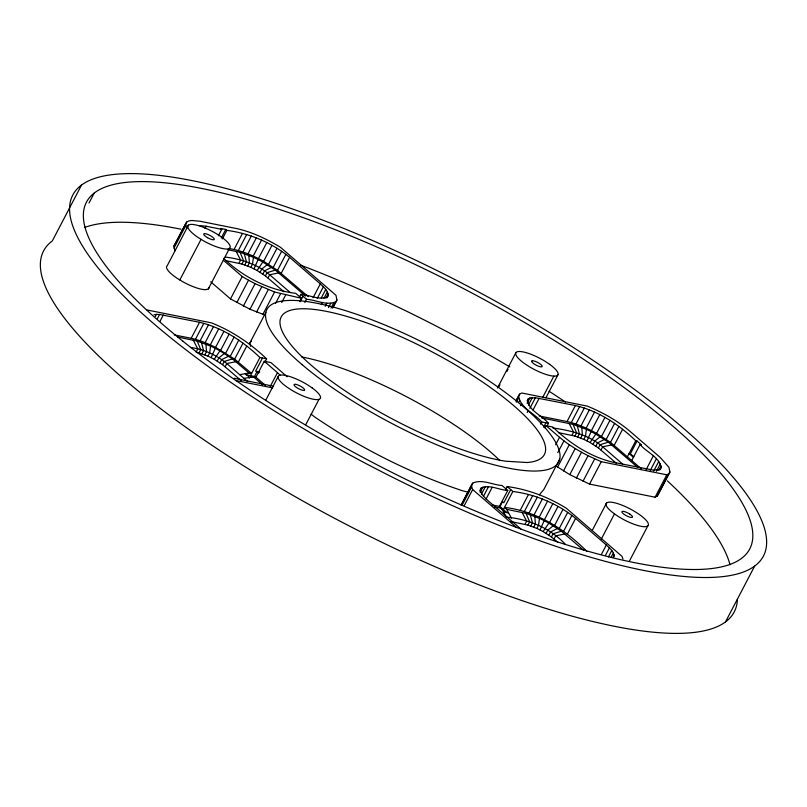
<?xml version="1.0" encoding="UTF-8"?>
<svg xmlns="http://www.w3.org/2000/svg" width="807" height="807" viewBox="0 0 807 807"><rect width="100%" height="100%" fill="white"/><g stroke="black" fill="none" stroke-linecap="round" stroke-linejoin="round"><path stroke-width="1.21" d="M174.937 250.876L173.949 246.074L185.66 223.68L186.72 222.036L188.788 220.967L191.824 220.482L200.207 221.279L236.986 228.633C252.43 232.123 266.855 239.134 280.382 247.224L335.954 295.251L336.943 300.053L333.039 307.517M186.649 228.472L185.66 223.68M327.027 297.743L328.146 295.614C328.348 290.55 323.526 287.121 320.318 283.882L289.582 257.312C271.747 242.645 249.726 233.354 226.838 230.378L225.758 229.45L220.654 228.421L221.733 229.359L218.384 235.765M515.996 527.011L472.67 489.556L471.651 486.924L471.681 484.765L472.741 483.121C482.031 478.753 492.603 484.936 502.065 485.532L507.754 490.444L499.422 506.382L492.22 504.97M546.803 426.489L548.467 423.302L541.759 421.96C534.708 413.497 519.97 407.959 518.639 395.723L519.698 394.078L521.776 393.009L587.314 406.113C602.234 412.286 616.609 420.144 629.046 430.504L660.237 457.458L668.932 467.293L669.921 472.095L658.209 494.489L657.15 496.134L655.082 497.203L589.544 484.099L569.792 474.637L555.801 465.851M614.167 556.699C614.369 551.635 609.547 548.205 606.339 544.967L575.603 518.397C557.768 503.729 535.747 494.439 512.859 491.463L507.169 486.55L505.454 489.839M658.209 494.489L658.24 492.331M660.015 469.785L661.135 467.657C659.581 456.853 646.266 452.213 640.102 444.506L631.73 460.504M177.631 337.013L197.19 341.089L210.577 346.082L209.659 352.931L207.984 356.129L196.091 352.094M227.776 249.686L240.052 252.298L253.438 257.292L252.52 264.141L250.846 267.339L241.939 264.02L226.121 260.732M586.8 551.302C564.537 528.958 536.433 511.053 504.526 507.401L506.655 509.338L526.073 513.383L539.459 518.376L538.541 525.226L536.867 528.424L527.96 525.105L510.972 521.584M541.457 417.865L573.031 424.341L586.417 429.334L585.499 436.183L583.824 439.381L574.917 436.062L558.494 432.653M210.577 346.082L215.298 348.342L211.131 357.632L207.984 356.129M253.438 257.292L258.159 259.551L253.983 268.842L250.846 267.339M539.459 518.376L544.18 520.636L540.014 529.927L536.867 528.424M586.417 429.334L591.148 431.594L586.971 440.884L583.824 439.381M81.537 185.035L52.334 240.92A389.66 102.166 27.6 0 0 340.968 521.665A389.66 102.166 27.6 0 0 737.406 599.46M89.012 203.001L94.187 193.125M186.72 222.036L173.949 246.074M173.919 248.243L185.63 225.839M188.475 225.092L167.231 265.735A23.756 6.234 27.6 0 0 177.106 278.284L182.231 281.431A23.756 6.234 27.6 0 0 206.148 289.622L208.277 288.967L229.521 248.324A23.756 6.234 27.6 0 0 224.043 238.983L219.645 235.765A23.756 6.234 27.6 0 0 190.603 224.427L188.475 225.092A23.756 6.234 27.6 0 0 198.351 237.651L203.475 240.799A23.756 6.234 27.6 0 0 227.392 248.99L229.521 248.324M155.358 316.505L156.467 314.377L159.574 314.468L199.551 322.286C222.621 327.723 242.998 341.26 259.925 357.511L266.633 358.853L264.918 362.141M157.345 318.735L159.574 314.468M205.049 228.381L206.158 226.242L221.733 229.359M179.83 279.958L201.074 239.316M159.957 321.438L163.296 315.033M221.289 237.984L225.758 229.45M222.379 238.912L226.838 230.378M229.259 248.536L234.04 249.494L242.413 233.495M174.272 334.905L191.188 338.284L199.551 322.286M234.04 249.494L238.307 250.523L246.67 234.524M191.188 338.284L195.445 339.313L203.808 323.314M238.307 250.523L242.988 251.986L251.36 235.987M238.953 263.304L240.627 260.096L236.108 251.35M195.445 339.313L200.136 340.776L208.499 324.777M241.939 264.02L243.603 260.822L240.052 252.298M196.656 351.025L197.765 348.886L193.246 340.14M242.988 251.986L247.991 253.852L256.354 237.853M244.743 264.898L246.417 261.7L244.269 253.62M199.077 352.81L200.751 349.613L197.19 341.089M200.136 340.776L205.129 342.642L213.492 326.643M201.881 353.688L203.556 350.49L201.407 342.41M265.241 315.154L249.999 309.252L230.509 298.903L242.221 276.508L223.378 260.227M247.739 266.007L249.413 262.81L248.768 255.294M247.991 253.852L253.186 256.071L261.549 240.072M204.877 354.798L206.552 351.6L205.906 344.085M205.129 342.642L210.324 344.861L218.687 328.863M253.186 256.071L258.432 258.583L266.804 242.584M236.814 302.595L248.526 280.2L242.221 276.508M210.324 344.861L215.57 347.373L223.942 331.374M283.963 291.761L265.412 275.873L257.09 270.496L262.82 262.033L275.328 270.113L305.611 296.088M308.224 296.653L277.517 270.325L263.617 261.337L271.979 245.338M241.464 380.864L222.55 364.663L214.228 359.286L219.968 350.813L232.466 358.903L249.01 373.005L251.602 373.449L234.655 359.115L215.57 347.373M260.076 272.241L261.75 269.044L267.309 264.656M243.361 306.075L255.073 283.681L274.582 292.013L301.445 298.257L299.73 301.556M220.755 350.127L229.127 334.128M217.214 361.032L218.889 357.834L224.447 353.446M262.88 274.047L264.545 270.849L271.515 267.369M268.61 264.262L276.972 248.263M220.018 362.837L221.693 359.64L228.653 356.159M265.412 275.873L267.087 272.675L275.328 270.113M225.748 353.052L234.111 337.054M249.999 309.252L261.71 286.858M273.28 267.278L281.643 251.28M222.55 364.663L224.225 361.465L232.466 358.903M268.005 277.961L269.669 274.763L278.748 272.877M230.419 356.069L238.781 340.07M225.143 366.751L226.817 363.553L235.886 361.667M277.517 270.325L285.88 254.326M256.555 312.057L268.267 289.652M234.655 359.115L243.018 343.116M281.219 273.311L289.582 257.312M262.88 314.407L274.582 292.013M238.358 362.101L246.72 346.102M250.543 346.294L249.908 342.854L265.846 312.37M275.49 303.462L280.513 293.859M281.704 302.564L285.607 295.1M249.192 378.291L249.656 377.404L245.328 373.661M259.925 357.511L250.473 375.608L245.984 374.761M262.477 358.026L255.597 371.18L259.753 372.017M244.007 378.412L253.337 376.748L255.93 377.192L264.252 361.254L270.96 362.595L287.151 376.778M299.195 297.551L300.86 294.363C309.424 294.767 318.866 300.567 327.309 296.905L328.146 295.614M300.164 301.717L303.029 296.24M304.834 302.575L306.549 299.286C316.011 299.871 326.583 306.055 335.883 301.687L336.943 300.053M313.066 297.743L320.318 283.882M270.204 386.533L277.457 372.673L264.252 361.254M317.252 298.479L323.385 286.737M265.594 400.544L278.233 376.385M321.297 297.944L325.756 289.41M324.021 298.217L327.36 291.811M321.277 304.582L322.386 302.454M325.937 298.166L328.167 293.899M325.181 306.327L326.855 303.129M328.54 307.517L330.769 303.25M331.021 308.103L333.805 302.766M332.534 308.092L335.883 301.687M305.803 424.613L319.007 399.354M497.425 388.016L515.804 352.861M498.827 386.916L499.977 384.727M506.867 371.543L508.017 369.344M461.079 505.031L471.681 484.765M461.584 504.456L472.741 483.121M515.855 401.049L518.639 395.723M516.359 400.484L519.698 394.078M462.179 505.061L471.651 486.924M516.389 402.148L518.619 397.881M464.307 505.555L472.67 489.556M518.518 402.653L519.627 400.514M520.545 405.689L521.655 403.561M479.64 491.1L481.315 487.902C489.758 484.25 499.19 490.051 507.754 490.444M527.163 400.998L528.272 398.86L529.917 398.012L535.414 397.72L575.391 405.538C598.461 410.975 618.838 424.512 635.765 440.763L637.046 441.026L641.373 444.768L640.102 444.506M480.165 492.391L482.949 487.055M527.122 403.349L529.917 398.012M481.446 494.136L485.35 486.671M528.414 405.094L532.317 397.629M483.433 496.366L488.457 486.762M527.213 412.488L528.333 410.36M529.836 408.392L535.414 397.72M486.046 499.069L492.179 487.337M533.013 410.027L539.147 398.285M542.929 396.973L553.844 376.102M545.925 397.811L557.98 374.741M540.609 424.159L541.759 421.96M510.7 489.597L503.82 502.751L502.529 501.641L499.947 506.574L507.149 512.879M543.615 427.175L545.915 422.797M544.937 427.902L546.087 425.703L552.795 427.044C569.722 443.295 590.099 456.833 613.169 462.27L653.145 470.088L658.653 469.805L661.135 467.657M512.859 491.463L503.397 509.56L501.359 509.146M520.071 510.579L528.434 494.58M539.237 415.978L567.028 421.536L575.391 405.538M555.609 444.778L559.513 437.313L546.087 425.703M524.328 511.608L532.691 495.609M567.028 421.536L571.285 422.565L579.648 406.567M557.808 452.626L563.942 440.894L559.513 437.313M529.019 513.081L537.381 497.072M571.285 422.565L575.976 424.028L584.339 408.029M524.984 524.389L526.648 521.181L522.129 512.435M571.941 435.346L573.616 432.138L569.096 423.393M559.745 459.072L543.807 489.546L539.328 494.822M557.587 467.132L569.298 444.738L563.942 440.894M527.96 525.105L529.634 521.907L526.073 513.383M574.917 436.062L576.591 432.865L573.031 424.341M534.012 514.937L542.385 498.938M575.976 424.028L580.979 425.894L589.342 409.895M530.764 525.982L532.438 522.785L530.29 514.705M577.721 436.94L579.396 433.742L577.247 425.662M533.76 527.102L535.434 523.894L534.789 516.379M539.207 517.156L547.57 501.157M563.488 470.945L575.199 448.551L569.298 444.738M580.717 438.05L582.392 434.852L581.746 427.337M580.979 425.894L586.164 428.113L594.527 412.115M544.463 519.668L552.825 503.669M586.164 428.113L591.42 430.625L599.783 414.627M569.792 474.637L581.504 452.243L575.199 448.551M557.778 542.294L551.433 536.958L543.111 531.581L548.851 523.118L561.349 531.198L583.3 549.971M616.447 463.369L598.401 447.915L590.078 442.539L595.808 434.075L608.307 442.155L637.611 467.283M549.638 522.422L558.01 506.423M641.162 468.655L610.506 442.367L596.605 433.379L604.968 417.38M546.107 533.326L547.771 530.128L553.34 525.74M593.064 444.284L594.739 441.086L600.297 436.698M576.349 478.117L588.061 455.723L601.255 461.695L666.784 474.809L668.862 473.729L669.921 472.095M548.901 535.132L550.576 531.934L557.536 528.454M595.859 446.089L597.533 442.892L604.504 439.412M554.631 525.347L562.993 509.348M601.588 436.305L609.961 420.306M551.433 536.958L553.108 533.76L561.349 531.198M598.401 447.915L600.065 444.718L608.307 442.155M582.987 481.295L594.688 458.901M559.301 528.363L567.664 512.364M554.026 539.046L555.7 535.848L564.769 533.962M606.259 439.321L614.631 423.322M600.983 450.003L602.658 446.806L611.736 444.919M563.538 531.409L571.901 515.411M610.506 442.367L618.868 426.368M589.544 484.099L601.255 461.695M567.24 534.395L575.603 518.397M614.198 445.353L622.57 429.354M627.402 456.762L635.765 440.763M633.404 457.307L629.077 453.564L630.358 453.827L637.046 441.026M592.338 530.249L606.693 502.791L608.821 502.136A23.756 6.234 27.6 0 1 632.738 510.327L637.863 513.474A23.756 6.234 27.6 0 1 647.739 526.033L629.359 561.178M601.296 539.106L614.5 513.847M601.326 554.56L606.339 544.967M646.054 469.785L653.297 455.925M605.512 555.297L609.416 547.832M650.24 470.521L656.373 458.79M608.438 556.891L611.777 550.495M653.72 471.056L658.744 461.453M611.151 557.163L613.381 552.896M656.444 471.328L660.348 463.854M613.068 557.123L614.188 554.984M658.916 470.209L661.145 465.942M655.082 497.203L666.784 474.809M657.15 496.134L668.862 473.729M725.463 621.965L754.666 566.08A389.66 102.166 27.6 0 0 328.278 222.278A389.66 102.166 27.6 0 0 171.366 338.325A389.66 102.166 27.6 0 0 754.666 566.08M528.272 398.86L527.435 400.161C528.978 410.955 542.294 415.605 548.467 423.302M481.315 487.902L480.468 489.203C480.266 494.267 485.098 497.687 488.306 500.935L520.888 528.999M249.908 342.854L251.411 341.099M647.739 526.033L645.61 526.689A23.756 6.234 27.6 0 1 616.568 515.35L612.17 512.142A23.756 6.234 27.6 0 1 606.693 502.791M239.679 374.67L249.01 373.005M154.066 314.76L156.467 314.377M199.329 225.587L206.158 226.242M225.456 257.07C241.374 259.047 257.312 264.222 269.669 274.763L290.338 292.618M147.146 309.999L211.464 322.861C232.073 331.001 250.654 343.57 266.633 358.853M190.432 347.424C203.757 349.27 216.468 354.989 226.817 363.553L247.678 381.59M552.835 427.982C570.509 430.373 588.848 434.842 602.658 446.806L622.611 464.045M273.573 386.271L234.131 378.251M236.33 380.632L272.736 387.915M507.169 486.55C528.242 489.405 548.377 497.112 566.403 508.309L621.975 556.336L622.984 558.969M494.409 506.887L501.55 508.319L506.372 517.126C528.373 519.103 549.728 527.828 565.092 543.968M503.457 511.789L508.561 512.808M467.999 492.159L462.078 490.626C409.936 473.245 360.618 448.046 315.133 417.28L311.139 414.233M591.42 430.625L596.605 433.379M591.148 431.594L595.808 434.075M258.432 258.583L263.617 261.337M258.159 259.551L262.82 262.033M586.971 440.884L590.078 442.539M253.983 268.842L257.09 270.496M581.504 452.243L588.061 455.723M248.526 280.2L255.073 283.681M544.18 520.636L548.851 523.118M215.298 348.342L219.968 350.813M540.014 529.927L543.111 531.581M211.131 357.632L214.228 359.286M630.358 453.827L633.818 456.812M300.86 294.363L306.549 299.286M301.445 298.257L295.755 293.345C268.681 290.016 243.27 277.235 223.7 258.361M210.728 281.804L230.509 298.903M258.855 372.985L257.12 371.482L254.538 376.425L250.473 375.608L252.198 377.101M253.337 376.748L262.709 384.848M255.93 377.192L265.332 385.393M499.422 506.382L501.55 508.319M277.457 372.673L280.533 375.527M506.655 509.338L511.477 518.155M209.003 287.514A23.756 6.234 27.6 0 1 208.277 288.967M84.412 227.544A374.216 98.111 27.6 0 1 181.03 229.218M300.597 265.15A374.216 98.111 27.6 0 1 509.802 366.913M549.083 391.254A374.216 98.111 27.6 0 1 565.465 402.017M667.389 480.881A374.216 98.111 27.6 0 1 730.012 564.779M301.455 356.886A148.498 38.938 27.6 0 1 499.896 460.575M304.451 390.225L303.916 390.386A5.942 1.553 27.6 0 1 296.653 387.552A5.942 1.553 27.6 0 1 294.716 384.253L295.564 384.293A5.942 1.553 27.6 0 1 301.979 387.088A5.942 1.553 27.6 0 1 304.451 390.225M532.297 360.729L531.763 360.9A5.942 1.553 27.6 0 0 534.234 364.038A5.942 1.553 27.6 0 0 540.65 366.832L541.487 366.872A5.942 1.553 27.6 0 0 539.55 363.564A5.942 1.553 27.6 0 0 532.297 360.729M527.142 462.512L505.757 461.231A148.498 38.938 27.6 0 1 287.514 340.322A148.498 38.938 27.6 0 1 425.723 348.574A148.498 38.938 27.6 0 1 527.142 462.512M629.843 514.15L628.552 513.373A5.942 1.553 27.6 0 0 622.59 511.345A5.942 1.553 27.6 0 0 623.488 513.867L624.588 514.674A5.942 1.553 27.6 0 0 631.831 517.479A5.942 1.553 27.6 0 0 629.843 514.15M207.611 237.732L206.33 236.945A5.952 1.564 27.6 0 1 204.383 233.626A5.952 1.564 27.6 0 1 211.666 236.471L212.766 237.278A5.952 1.564 27.6 0 1 213.613 239.79A5.952 1.564 27.6 0 1 207.611 237.732M549.708 364.371L544.886 361.173A23.756 6.234 27.6 0 0 518.417 351.529A23.756 6.234 27.6 0 0 524.076 363.231L528.898 366.439A23.756 6.234 27.6 0 0 555.367 376.072A23.756 6.234 27.6 0 0 549.708 364.371M312.138 387.895L307.316 384.687A23.756 6.234 27.6 0 0 280.836 375.053A23.756 6.234 27.6 0 0 286.495 386.745L291.327 389.952A23.756 6.234 27.6 0 0 317.797 399.586A23.756 6.234 27.6 0 0 312.138 387.895M183.078 341.351A374.216 98.111 27.6 0 0 742.026 558A374.216 98.111 27.6 0 0 329.216 227.332A374.216 98.111 27.6 0 0 183.078 341.351M302.141 364.683A164.628 43.164 27.6 0 0 552.27 467.848A164.628 43.164 27.6 0 0 383.971 324.626A164.628 43.164 27.6 0 0 302.141 364.683"/></g></svg>
